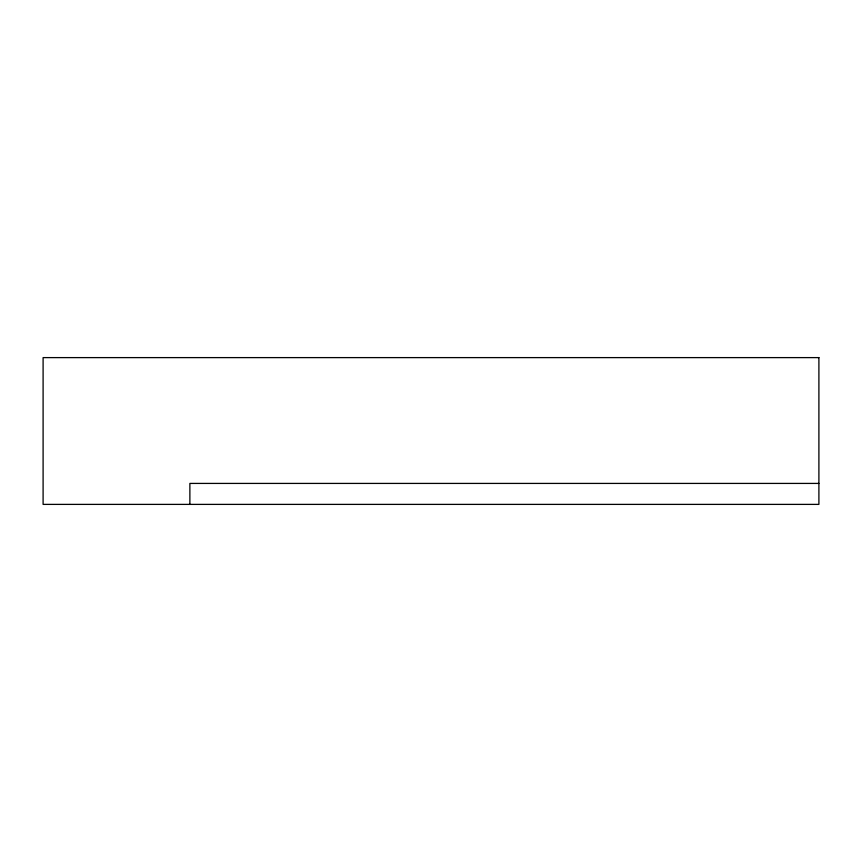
<?xml version="1.0" encoding="UTF-8"?>
<svg xmlns="http://www.w3.org/2000/svg" width="862" height="862" viewBox="0 0 862 862"><rect width="100%" height="100%" fill="white"/><g stroke="black" fill="none" stroke-linecap="round" stroke-linejoin="round"><path stroke-width="1.29" d="M818.9 483.42L189.877 483.42L189.877 504.389M818.9 357.611L43.1 357.611L43.1 504.389L818.9 504.389L818.9 357.611"/></g></svg>
